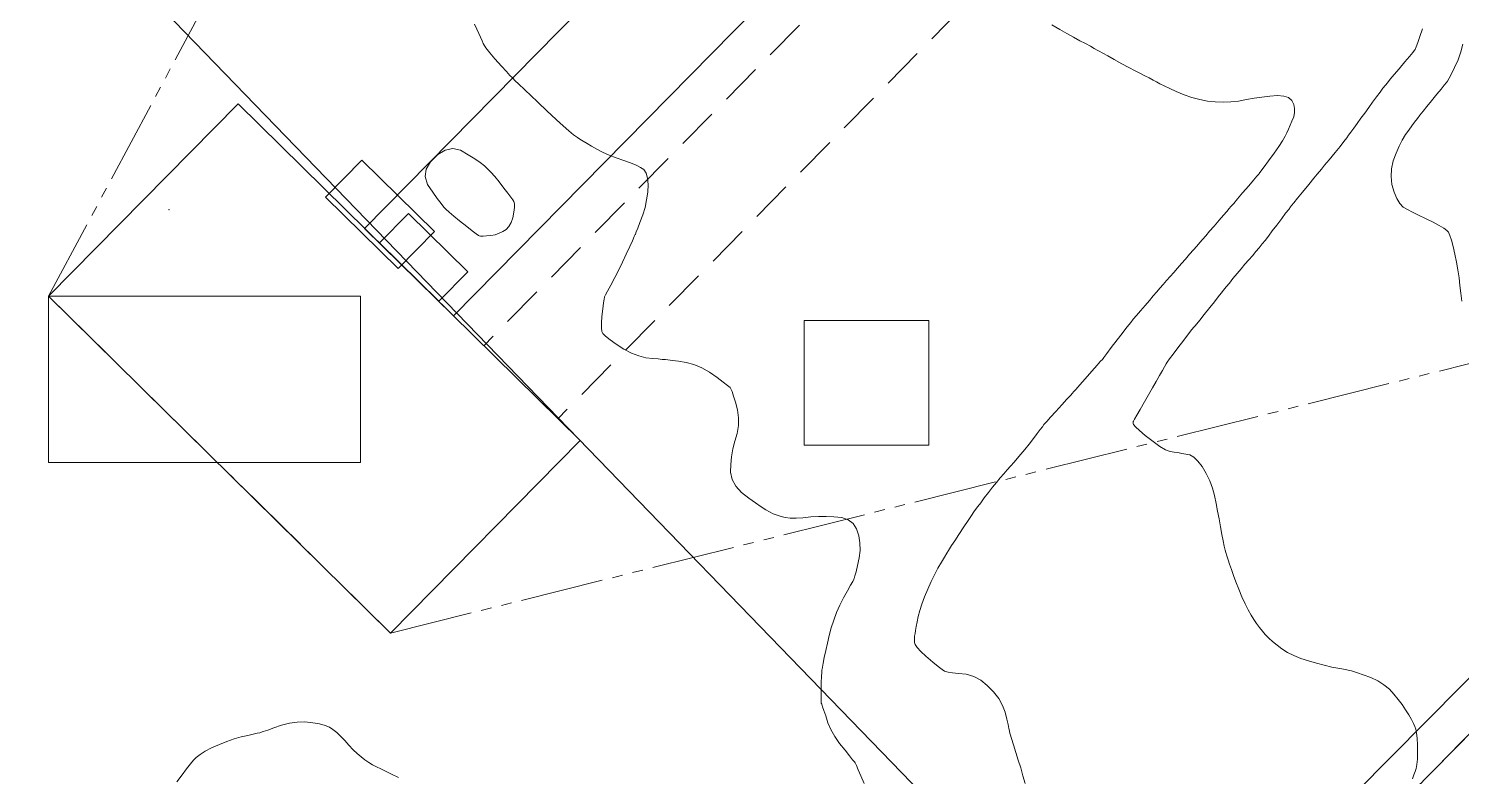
# Model space of a CAD drawing. Extents: x 1236872 to 1237219, y 449292 to 449611.
# Drawn here: x 1237011.4 to 1237149.2, y 449420.7 to 449492.6 of the extents above; entities that cross this region are included whole.
import ezdxf

# ---------------------------------------------------------------- set-up
doc = ezdxf.new("R2010")
doc.units = 0
doc.linetypes.add('DASHED', pattern=[6, 4, -2])
doc.linetypes.add('PHANTOM', pattern=[13, 8, -1, 1, -1, 1, -1])
for name, color, linetype, lineweight in [('C-BLDG-FTPR-N', 6, 'Continuous', 0), ('C-LODS', 30, 'PHANTOM', 0), ('C-PVMT', 8, 'Continuous', 0), ('C-SITE-N', 6, 'Continuous', 0), ('C-STRM-AREA', 150, 'PHANTOM', 0), ('C-TOPO-MAJR-E', 32, 'DASHED', 0), ('C-TOPO-SPOT', 7, 'Continuous', 0), ('C-UTIL', 4, 'DASHED', 0), ('L-PLNT-TREE', 90, 'Continuous', 0), ('V-PROP-BNDY', 7, 'Continuous', 0)]:
    doc.layers.add(name, color=color, linetype=linetype, lineweight=lineweight)

msp = doc.modelspace()

# ---------------------------------------------------------------- linework, layer by layer
at = {"layer": 'C-BLDG-FTPR-N'}
msp.add_lwpolyline([(1237064.47, 449452.99), (1237031.56, 449485.38), (1237013.33, 449466.87), (1237046.23, 449434.47), (1237064.47, 449452.99)], close=True, dxfattribs=at)
at = {"layer": 'C-LODS'}
msp.add_lwpolyline([(1237013.33, 449466.87), (1237046.23, 449434.47), (1237196.54, 449472.02), (1237198.64, 449474.16), (1237201.45, 449477.01), (1237202.5, 449478.08), (1237122.09, 449557.25), (1237084.37, 449594.39), (1237078.41, 449588.34), (1237013.33, 449466.87)], close=True, dxfattribs=at)
at = {"layer": 'C-PVMT'}
for points in [[(1237128.92, 449542.81), (1237120.37, 449551.23), (1237043.74, 449473.39), (1237052.29, 449464.98), (1237128.92, 449542.81)], [(1237046.95, 449469.53), (1237050.46, 449473.09), (1237043.47, 449479.97), (1237039.97, 449476.41), (1237046.95, 449469.53)], [(1237053.67, 449469.23), (1237047.97, 449474.84), (1237045.16, 449471.99), (1237050.86, 449466.38), (1237053.67, 449469.23)]]:
    msp.add_lwpolyline(points, close=True, dxfattribs=at)
at = {"layer": 'C-SITE-N'}
for points in [[(1237193.64, 449474.19), (1237057.21, 449336.54), (1237047.23, 449346.7), (1236946.01, 449448.67), (1236911.02, 449481.54), (1236877.18, 449513.76), (1236942.43, 449578.32), (1237008.2, 449508.9), (1237078.34, 449585.97), (1237193.64, 449474.19)], [(1237005.98, 449513.38), (1237005.98, 449513.38), (1237005.98, 449513.38), (1236941.59, 449446.77), (1237049.49, 449340.4), (1237058.35, 449331.67), (1237058.35, 449331.67), (1237120.66, 449394.96), (1237005.98, 449513.38)], [(1237013.33, 449450.87), (1237043.33, 449450.87), (1237043.33, 449466.87), (1237013.33, 449466.87), (1237013.33, 449450.87)]]:
    msp.add_lwpolyline(points, close=True, dxfattribs=at)
at = {"layer": 'C-STRM-AREA'}
msp.add_lwpolyline([(1237198.64, 449474.16), (1237058.35, 449331.67), (1237048.09, 449341.78), (1236941.27, 449447.08), (1236906.03, 449481.81), (1236872.35, 449515.02), (1236939.31, 449582.22), (1237005.98, 449513.38), (1237080.51, 449590.47), (1237198.64, 449474.16)], close=True, dxfattribs=at)
at = {"layer": 'C-TOPO-MAJR-E'}
for points in [[(1237091.78, 449420), (1237091.48, 449420.75), (1237091.23, 449421.33), (1237091.05, 449421.74), (1237090.93, 449421.99), (1237090.86, 449422.08), (1237090.68, 449422.3), (1237090.38, 449422.68), (1237089.96, 449423.2), (1237089.43, 449423.86), (1237088.97, 449424.53), (1237088.6, 449425.19), (1237088.31, 449425.85), (1237088.09, 449426.5), (1237087.92, 449427.02), (1237087.79, 449427.39), (1237087.71, 449427.63), (1237087.67, 449427.72), (1237087.64, 449427.98), (1237087.64, 449428.4), (1237087.65, 449428.98), (1237087.67, 449429.73), (1237087.69, 449430.3), (1237087.72, 449430.71), (1237087.73, 449430.93), (1237087.75, 449430.99), (1237087.79, 449431.2), (1237087.86, 449431.58), (1237087.96, 449432.11), (1237088.09, 449432.8), (1237088.25, 449433.51), (1237088.43, 449434.23), (1237088.63, 449434.97), (1237088.86, 449435.72), (1237089.13, 449436.45), (1237089.44, 449437.16), (1237089.79, 449437.86), (1237090.18, 449438.54), (1237090.48, 449439.07), (1237090.69, 449439.44), (1237090.81, 449439.66), (1237090.84, 449439.73), (1237090.91, 449439.97), (1237091.01, 449440.38), (1237091.15, 449440.96), (1237091.32, 449441.71), (1237091.4, 449442.43), (1237091.39, 449443.14), (1237091.28, 449443.83), (1237091.07, 449444.5), (1237090.73, 449445.01), (1237090.25, 449445.38), (1237089.64, 449445.59), (1237088.89, 449445.66), (1237088.14, 449445.69), (1237087.39, 449445.68), (1237086.65, 449445.64), (1237085.9, 449445.57), (1237085.24, 449445.54), (1237084.67, 449445.54), (1237084.19, 449445.59), (1237083.81, 449445.69), (1237083.42, 449445.8), (1237083.05, 449445.95), (1237082.68, 449446.13), (1237082.32, 449446.33), (1237081.87, 449446.62), (1237081.33, 449447), (1237080.71, 449447.46), (1237079.99, 449448), (1237079.46, 449448.59), (1237079.11, 449449.24), (1237078.94, 449449.94), (1237078.96, 449450.69), (1237079.03, 449451.44), (1237079.16, 449452.18), (1237079.34, 449452.93), (1237079.58, 449453.68), (1237079.7, 449454.43), (1237079.71, 449455.18), (1237079.61, 449455.93), (1237079.4, 449456.67), (1237079.22, 449457.27), (1237079.08, 449457.7), (1237078.97, 449457.97), (1237078.9, 449458.09), (1237078.66, 449458.3), (1237078.24, 449458.62), (1237077.66, 449459.04), (1237076.92, 449459.56), (1237076.17, 449459.98), (1237075.42, 449460.29), (1237074.67, 449460.5), (1237073.92, 449460.61), (1237073.34, 449460.69), (1237072.92, 449460.75), (1237072.67, 449460.78), (1237072.58, 449460.78), (1237072.35, 449460.8), (1237071.97, 449460.84), (1237071.45, 449460.89), (1237070.79, 449460.96), (1237070.11, 449461.13), (1237069.41, 449461.4), (1237068.68, 449461.78), (1237067.93, 449462.27), (1237067.35, 449462.68), (1237066.92, 449463.02), (1237066.66, 449463.29), (1237066.56, 449463.49), (1237066.51, 449463.82), (1237066.51, 449464.3), (1237066.56, 449464.91), (1237066.65, 449465.66), (1237066.73, 449466.22), (1237066.78, 449466.6), (1237066.8, 449466.79), (1237066.81, 449466.8), (1237066.91, 449466.99), (1237067.11, 449467.36), (1237067.41, 449467.92), (1237067.81, 449468.66), (1237068.19, 449469.4), (1237068.56, 449470.15), (1237068.91, 449470.9), (1237069.25, 449471.64), (1237069.5, 449472.21), (1237069.68, 449472.6), (1237069.77, 449472.81), (1237069.79, 449472.85), (1237069.86, 449473.05), (1237070.01, 449473.42), (1237070.22, 449473.97), (1237070.49, 449474.69), (1237070.71, 449475.41), (1237070.86, 449476.14), (1237070.97, 449476.88), (1237071.01, 449477.63), (1237070.96, 449478.24), (1237070.82, 449478.72), (1237070.6, 449479.06), (1237070.28, 449479.26), (1237069.86, 449479.47), (1237069.32, 449479.69), (1237068.68, 449479.93), (1237067.93, 449480.18), (1237067.25, 449480.44), (1237066.63, 449480.72), (1237066.07, 449481), (1237065.57, 449481.3), (1237065.14, 449481.56), (1237064.76, 449481.79), (1237064.45, 449481.98), (1237064.2, 449482.13), (1237063.84, 449482.4), (1237063.39, 449482.77), (1237062.84, 449483.26), (1237062.19, 449483.85), (1237061.68, 449484.32), (1237061.3, 449484.67), (1237061.07, 449484.89), (1237060.97, 449484.98), (1237060.73, 449485.22), (1237060.33, 449485.59), (1237059.79, 449486.1), (1237059.11, 449486.76), (1237058.58, 449487.26), (1237058.2, 449487.62), (1237057.98, 449487.83), (1237057.92, 449487.89), (1237057.72, 449488.11), (1237057.38, 449488.48), (1237056.9, 449489.01), (1237056.27, 449489.7), (1237055.78, 449490.29), (1237055.4, 449490.77), (1237055.15, 449491.16), (1237055.03, 449491.44), (1237054.88, 449491.77), (1237054.71, 449492.15), (1237054.52, 449492.56), (1237054.31, 449493.03)], [(1237107.28, 449420), (1237107.07, 449420.75), (1237106.85, 449421.5), (1237106.62, 449422.24), (1237106.39, 449422.99), (1237106.16, 449423.74), (1237105.97, 449424.32), (1237105.85, 449424.74), (1237105.78, 449424.99), (1237105.76, 449425.08), (1237105.71, 449425.31), (1237105.63, 449425.68), (1237105.52, 449426.2), (1237105.37, 449426.86), (1237105.11, 449427.52), (1237104.74, 449428.17), (1237104.25, 449428.81), (1237103.64, 449429.44), (1237103, 449429.93), (1237102.33, 449430.29), (1237101.62, 449430.51), (1237100.87, 449430.59), (1237100.28, 449430.66), (1237099.86, 449430.72), (1237099.61, 449430.77), (1237099.52, 449430.8), (1237099.29, 449430.97), (1237098.91, 449431.26), (1237098.4, 449431.69), (1237097.74, 449432.24), (1237097.23, 449432.71), (1237096.88, 449433.08), (1237096.69, 449433.37), (1237096.65, 449433.56), (1237096.63, 449433.76), (1237096.63, 449433.97), (1237096.65, 449434.19), (1237096.69, 449434.42), (1237096.74, 449434.73), (1237096.81, 449435.1), (1237096.9, 449435.55), (1237097, 449436.06), (1237097.15, 449436.64), (1237097.35, 449437.27), (1237097.61, 449437.96), (1237097.91, 449438.71), (1237098.23, 449439.42), (1237098.55, 449440.09), (1237098.89, 449440.72), (1237099.23, 449441.3), (1237099.51, 449441.78), (1237099.74, 449442.16), (1237099.9, 449442.43), (1237100.01, 449442.59), (1237100.21, 449442.89), (1237100.5, 449443.35), (1237100.89, 449443.95), (1237101.38, 449444.7), (1237101.79, 449445.31), (1237102.11, 449445.79), (1237102.35, 449446.14), (1237102.51, 449446.35), (1237102.72, 449446.64), (1237103, 449447.01), (1237103.35, 449447.47), (1237103.75, 449448.01), (1237104.14, 449448.51), (1237104.52, 449448.97), (1237104.88, 449449.39), (1237105.22, 449449.78), (1237105.55, 449450.16), (1237105.88, 449450.53), (1237106.21, 449450.9), (1237106.52, 449451.26), (1237106.87, 449451.68), (1237107.24, 449452.14), (1237107.65, 449452.64), (1237108.08, 449453.2), (1237108.44, 449453.67), (1237108.73, 449454.04), (1237108.95, 449454.32), (1237109.09, 449454.52), (1237109.35, 449454.82), (1237109.73, 449455.25), (1237110.22, 449455.79), (1237110.82, 449456.44), (1237111.29, 449456.96), (1237111.63, 449457.33), (1237111.84, 449457.56), (1237111.93, 449457.66), (1237112.15, 449457.91), (1237112.53, 449458.34), (1237113.04, 449458.92), (1237113.71, 449459.67), (1237114.2, 449460.23), (1237114.54, 449460.61), (1237114.71, 449460.8), (1237114.71, 449460.8), (1237114.85, 449460.99), (1237115.14, 449461.37), (1237115.56, 449461.93), (1237116.13, 449462.67), (1237116.6, 449463.28), (1237116.98, 449463.77), (1237117.25, 449464.12), (1237117.44, 449464.35), (1237117.68, 449464.65), (1237118, 449465.02), (1237118.38, 449465.47), (1237118.82, 449465.99), (1237119.23, 449466.47), (1237119.61, 449466.91), (1237119.95, 449467.29), (1237120.25, 449467.64), (1237120.56, 449467.99), (1237120.89, 449468.37), (1237121.23, 449468.76), (1237121.59, 449469.16), (1237121.95, 449469.58), (1237122.32, 449470.01), (1237122.71, 449470.45), (1237123.1, 449470.9), (1237123.46, 449471.32), (1237123.79, 449471.69), (1237124.08, 449472.03), (1237124.33, 449472.32), (1237124.65, 449472.69), (1237125.02, 449473.12), (1237125.45, 449473.62), (1237125.95, 449474.18), (1237126.36, 449474.65), (1237126.68, 449475.02), (1237126.92, 449475.3), (1237127.08, 449475.49), (1237127.35, 449475.8), (1237127.72, 449476.24), (1237128.2, 449476.8), (1237128.8, 449477.5), (1237129.25, 449478.03), (1237129.57, 449478.41), (1237129.75, 449478.62), (1237129.79, 449478.68), (1237129.96, 449478.9), (1237130.26, 449479.3), (1237130.68, 449479.88), (1237131.24, 449480.63), (1237131.69, 449481.27), (1237132.05, 449481.81), (1237132.3, 449482.25), (1237132.45, 449482.58), (1237132.61, 449482.94), (1237132.77, 449483.31), (1237132.94, 449483.71), (1237133.12, 449484.12), (1237133.2, 449484.53), (1237133.2, 449484.93), (1237133.12, 449485.32), (1237132.94, 449485.7), (1237132.62, 449485.97), (1237132.16, 449486.12), (1237131.56, 449486.17), (1237130.81, 449486.1), (1237130.06, 449486.01), (1237129.31, 449485.91), (1237128.56, 449485.78), (1237127.81, 449485.64), (1237127.06, 449485.55), (1237126.32, 449485.52), (1237125.57, 449485.55), (1237124.82, 449485.63), (1237124.07, 449485.78), (1237123.32, 449485.98), (1237122.57, 449486.24), (1237121.82, 449486.56), (1237121.19, 449486.85), (1237120.65, 449487.1), (1237120.23, 449487.3), (1237119.92, 449487.48), (1237119.58, 449487.66), (1237119.2, 449487.86), (1237118.8, 449488.06), (1237118.36, 449488.28), (1237117.85, 449488.55), (1237117.26, 449488.87), (1237116.59, 449489.23), (1237115.84, 449489.64), (1237115.23, 449489.98), (1237114.75, 449490.24), (1237114.41, 449490.43), (1237114.21, 449490.55), (1237113.93, 449490.71), (1237113.55, 449490.92), (1237113.09, 449491.16), (1237112.54, 449491.44), (1237111.94, 449491.77), (1237111.3, 449492.13), (1237110.6, 449492.52), (1237109.85, 449492.96)], [(1237144.55, 449420.46), (1237144.68, 449420.84), (1237144.8, 449421.17), (1237144.9, 449421.45), (1237144.97, 449421.85), (1237145.01, 449422.36), (1237145.03, 449422.99), (1237145.02, 449423.74), (1237144.99, 449424.36), (1237144.94, 449424.86), (1237144.87, 449425.23), (1237144.78, 449425.48), (1237144.64, 449425.79), (1237144.44, 449426.16), (1237144.19, 449426.6), (1237143.88, 449427.1), (1237143.54, 449427.6), (1237143.17, 449428.1), (1237142.76, 449428.59), (1237142.32, 449429.07), (1237141.8, 449429.5), (1237141.21, 449429.88), (1237140.54, 449430.19), (1237139.8, 449430.46), (1237139.24, 449430.66), (1237138.86, 449430.79), (1237138.67, 449430.85), (1237138.67, 449430.85), (1237138.48, 449430.89), (1237138.11, 449430.96), (1237137.54, 449431.07), (1237136.79, 449431.21), (1237136.05, 449431.38), (1237135.3, 449431.57), (1237134.55, 449431.79), (1237133.8, 449432.04), (1237133.12, 449432.31), (1237132.51, 449432.62), (1237131.97, 449432.95), (1237131.51, 449433.31), (1237131.08, 449433.66), (1237130.71, 449434), (1237130.38, 449434.34), (1237130.1, 449434.67), (1237129.83, 449435.02), (1237129.55, 449435.4), (1237129.28, 449435.79), (1237129.01, 449436.21), (1237128.73, 449436.71), (1237128.44, 449437.3), (1237128.14, 449437.96), (1237127.84, 449438.71), (1237127.56, 449439.4), (1237127.33, 449440.02), (1237127.12, 449440.59), (1237126.95, 449441.09), (1237126.8, 449441.53), (1237126.68, 449441.9), (1237126.59, 449442.21), (1237126.52, 449442.46), (1237126.44, 449442.83), (1237126.34, 449443.33), (1237126.21, 449443.95), (1237126.07, 449444.7), (1237125.93, 449445.45), (1237125.79, 449446.2), (1237125.65, 449446.94), (1237125.51, 449447.69), (1237125.3, 449448.42), (1237125.03, 449449.13), (1237124.7, 449449.82), (1237124.3, 449450.49), (1237123.9, 449451.01), (1237123.5, 449451.38), (1237123.11, 449451.61), (1237122.73, 449451.69), (1237122.34, 449451.76), (1237121.97, 449451.83), (1237121.6, 449451.88), (1237121.24, 449451.93), (1237120.79, 449452.11), (1237120.23, 449452.43), (1237119.58, 449452.89), (1237118.83, 449453.48), (1237118.27, 449453.95), (1237117.89, 449454.31), (1237117.69, 449454.53), (1237117.68, 449454.64), (1237117.67, 449454.73), (1237117.67, 449454.79), (1237117.68, 449454.83), (1237117.69, 449454.85), (1237117.8, 449455.05), (1237118.02, 449455.42), (1237118.33, 449455.97), (1237118.75, 449456.7), (1237119.14, 449457.39), (1237119.52, 449458.05), (1237119.87, 449458.67), (1237120.2, 449459.24), (1237120.48, 449459.72), (1237120.69, 449460.09), (1237120.85, 449460.37), (1237120.95, 449460.54), (1237121.17, 449460.85), (1237121.51, 449461.31), (1237121.97, 449461.91), (1237122.55, 449462.66), (1237123, 449463.24), (1237123.33, 449463.66), (1237123.52, 449463.9), (1237123.59, 449463.98), (1237123.78, 449464.21), (1237124.08, 449464.58), (1237124.5, 449465.11), (1237125.03, 449465.78), (1237125.48, 449466.34), (1237125.86, 449466.81), (1237126.15, 449467.18), (1237126.37, 449467.45), (1237126.63, 449467.77), (1237126.93, 449468.14), (1237127.27, 449468.57), (1237127.66, 449469.05), (1237128.05, 449469.51), (1237128.42, 449469.95), (1237128.79, 449470.37), (1237129.15, 449470.77), (1237129.48, 449471.16), (1237129.8, 449471.54), (1237130.09, 449471.9), (1237130.36, 449472.24), (1237130.68, 449472.66), (1237131.05, 449473.15), (1237131.48, 449473.72), (1237131.96, 449474.35), (1237132.34, 449474.85), (1237132.63, 449475.22), (1237132.81, 449475.47), (1237132.91, 449475.59), (1237133.13, 449475.86), (1237133.48, 449476.29), (1237133.97, 449476.88), (1237134.58, 449477.63), (1237135.05, 449478.21), (1237135.38, 449478.6), (1237135.57, 449478.83), (1237135.61, 449478.87), (1237135.78, 449479.08), (1237136.09, 449479.46), (1237136.53, 449480), (1237137.1, 449480.7), (1237137.57, 449481.28), (1237137.95, 449481.76), (1237138.22, 449482.11), (1237138.4, 449482.35), (1237138.62, 449482.66), (1237138.9, 449483.04), (1237139.22, 449483.48), (1237139.58, 449483.98), (1237139.95, 449484.49), (1237140.33, 449485.01), (1237140.71, 449485.53), (1237141.09, 449486.06), (1237141.42, 449486.51), (1237141.7, 449486.89), (1237141.94, 449487.18), (1237142.13, 449487.4), (1237142.41, 449487.74), (1237142.78, 449488.18), (1237143.25, 449488.74), (1237143.81, 449489.4), (1237144.25, 449489.92), (1237144.56, 449490.3), (1237144.74, 449490.53), (1237144.79, 449490.61), (1237144.9, 449490.86), (1237145.06, 449491.27), (1237145.26, 449491.85), (1237145.52, 449492.6)], [(1237149.28, 449466.41), (1237149.19, 449467.15), (1237149.1, 449467.9), (1237149.02, 449468.65), (1237148.91, 449469.4), (1237148.78, 449470.15), (1237148.63, 449470.9), (1237148.45, 449471.64), (1237148.29, 449472.25), (1237148.13, 449472.71), (1237147.99, 449473.02), (1237147.85, 449473.19), (1237147.56, 449473.41), (1237147.12, 449473.67), (1237146.53, 449473.98), (1237145.78, 449474.34), (1237145.12, 449474.66), (1237144.54, 449474.95), (1237144.06, 449475.21), (1237143.66, 449475.43), (1237143.31, 449475.78), (1237143.02, 449476.27), (1237142.77, 449476.88), (1237142.57, 449477.63), (1237142.49, 449478.38), (1237142.53, 449479.13), (1237142.69, 449479.88), (1237142.96, 449480.63), (1237143.25, 449481.3), (1237143.55, 449481.89), (1237143.86, 449482.41), (1237144.18, 449482.84), (1237144.47, 449483.25), (1237144.75, 449483.62), (1237145.01, 449483.97), (1237145.25, 449484.28), (1237145.56, 449484.66), (1237145.93, 449485.13), (1237146.38, 449485.67), (1237146.88, 449486.29), (1237147.29, 449486.78), (1237147.59, 449487.16), (1237147.8, 449487.41), (1237147.9, 449487.54), (1237148.06, 449487.83), (1237148.28, 449488.27), (1237148.57, 449488.86), (1237148.93, 449489.61), (1237149.2, 449490.36), (1237149.39, 449491.11)], [(1237051.55, 449475.24), (1237051.36, 449475.45), (1237051.09, 449475.79), (1237050.73, 449476.27), (1237050.29, 449476.88), (1237049.77, 449477.63), (1237049.56, 449478.37), (1237049.65, 449479.1), (1237050.06, 449479.81), (1237050.77, 449480.51), (1237051.49, 449480.93), (1237052.22, 449481.07), (1237052.96, 449480.92), (1237053.71, 449480.48), (1237054.34, 449480.08), (1237054.86, 449479.73), (1237055.26, 449479.42), (1237055.54, 449479.16), (1237055.87, 449478.81), (1237056.25, 449478.37), (1237056.67, 449477.86), (1237057.13, 449477.26), (1237057.51, 449476.78), (1237057.79, 449476.4), (1237057.99, 449476.14), (1237058.1, 449475.99), (1237058.15, 449475.74), (1237058.15, 449475.4), (1237058.1, 449474.96), (1237057.99, 449474.42), (1237057.83, 449473.97), (1237057.61, 449473.59), (1237057.34, 449473.3), (1237057.02, 449473.09), (1237056.67, 449472.92), (1237056.29, 449472.79), (1237055.89, 449472.71), (1237055.47, 449472.67), (1237055.14, 449472.65), (1237054.89, 449472.65), (1237054.74, 449472.67), (1237054.68, 449472.71), (1237054.46, 449472.87), (1237054.09, 449473.16), (1237053.56, 449473.58), (1237052.87, 449474.12), (1237052.31, 449474.57), (1237051.87, 449474.95), (1237051.55, 449475.24)], [(1237025.66, 449420.16), (1237026.17, 449420.85), (1237026.61, 449421.42), (1237026.98, 449421.9), (1237027.29, 449422.26), (1237027.53, 449422.52), (1237027.9, 449422.81), (1237028.39, 449423.11), (1237029.01, 449423.43), (1237029.76, 449423.76), (1237030.49, 449424.05), (1237031.19, 449424.3), (1237031.86, 449424.49), (1237032.51, 449424.64), (1237033.03, 449424.76), (1237033.4, 449424.84), (1237033.64, 449424.89), (1237033.73, 449424.91), (1237033.99, 449425), (1237034.42, 449425.15), (1237035, 449425.36), (1237035.75, 449425.63), (1237036.5, 449425.82), (1237037.25, 449425.92), (1237037.99, 449425.93), (1237038.74, 449425.85), (1237039.39, 449425.74), (1237039.93, 449425.59), (1237040.36, 449425.41), (1237040.69, 449425.19), (1237041.05, 449424.91), (1237041.42, 449424.56), (1237041.82, 449424.15), (1237042.23, 449423.68), (1237042.64, 449423.26), (1237043.03, 449422.88), (1237043.41, 449422.56), (1237043.77, 449422.28), (1237044.14, 449422.03), (1237044.51, 449421.8), (1237044.89, 449421.6), (1237045.28, 449421.42), (1237045.75, 449421.19), (1237046.32, 449420.91), (1237046.98, 449420.57)]]:
    msp.add_lwpolyline(points, dxfattribs=at)
at = {"layer": 'C-TOPO-SPOT'}
msp.add_point((1237024.92, 449475.18), dxfattribs=at)
at = {"layer": 'C-UTIL'}
for points in [[(1237148.71, 449557.07), (1237055.2, 449462.11)], [(1237155.83, 449550.06), (1237062.33, 449455.09)]]:
    msp.add_lwpolyline(points, dxfattribs=at)
at = {"layer": 'L-PLNT-TREE'}
msp.add_lwpolyline([(1237086.01, 449452.54), (1237098.01, 449452.54), (1237098.01, 449464.54), (1237086.01, 449464.54), (1237086.01, 449452.54)], close=True, dxfattribs=at)
at = {"layer": 'V-PROP-BNDY'}
msp.add_lwpolyline([(1237198.64, 449474.16), (1237058.35, 449331.67), (1237048.09, 449341.78), (1236941.27, 449447.08), (1236906.03, 449481.81), (1236872.35, 449515.02), (1236939.31, 449582.22), (1237005.98, 449513.38), (1237080.51, 449590.47), (1237198.64, 449474.16)], close=True, dxfattribs=at)

doc.saveas('drawing.dxf')
